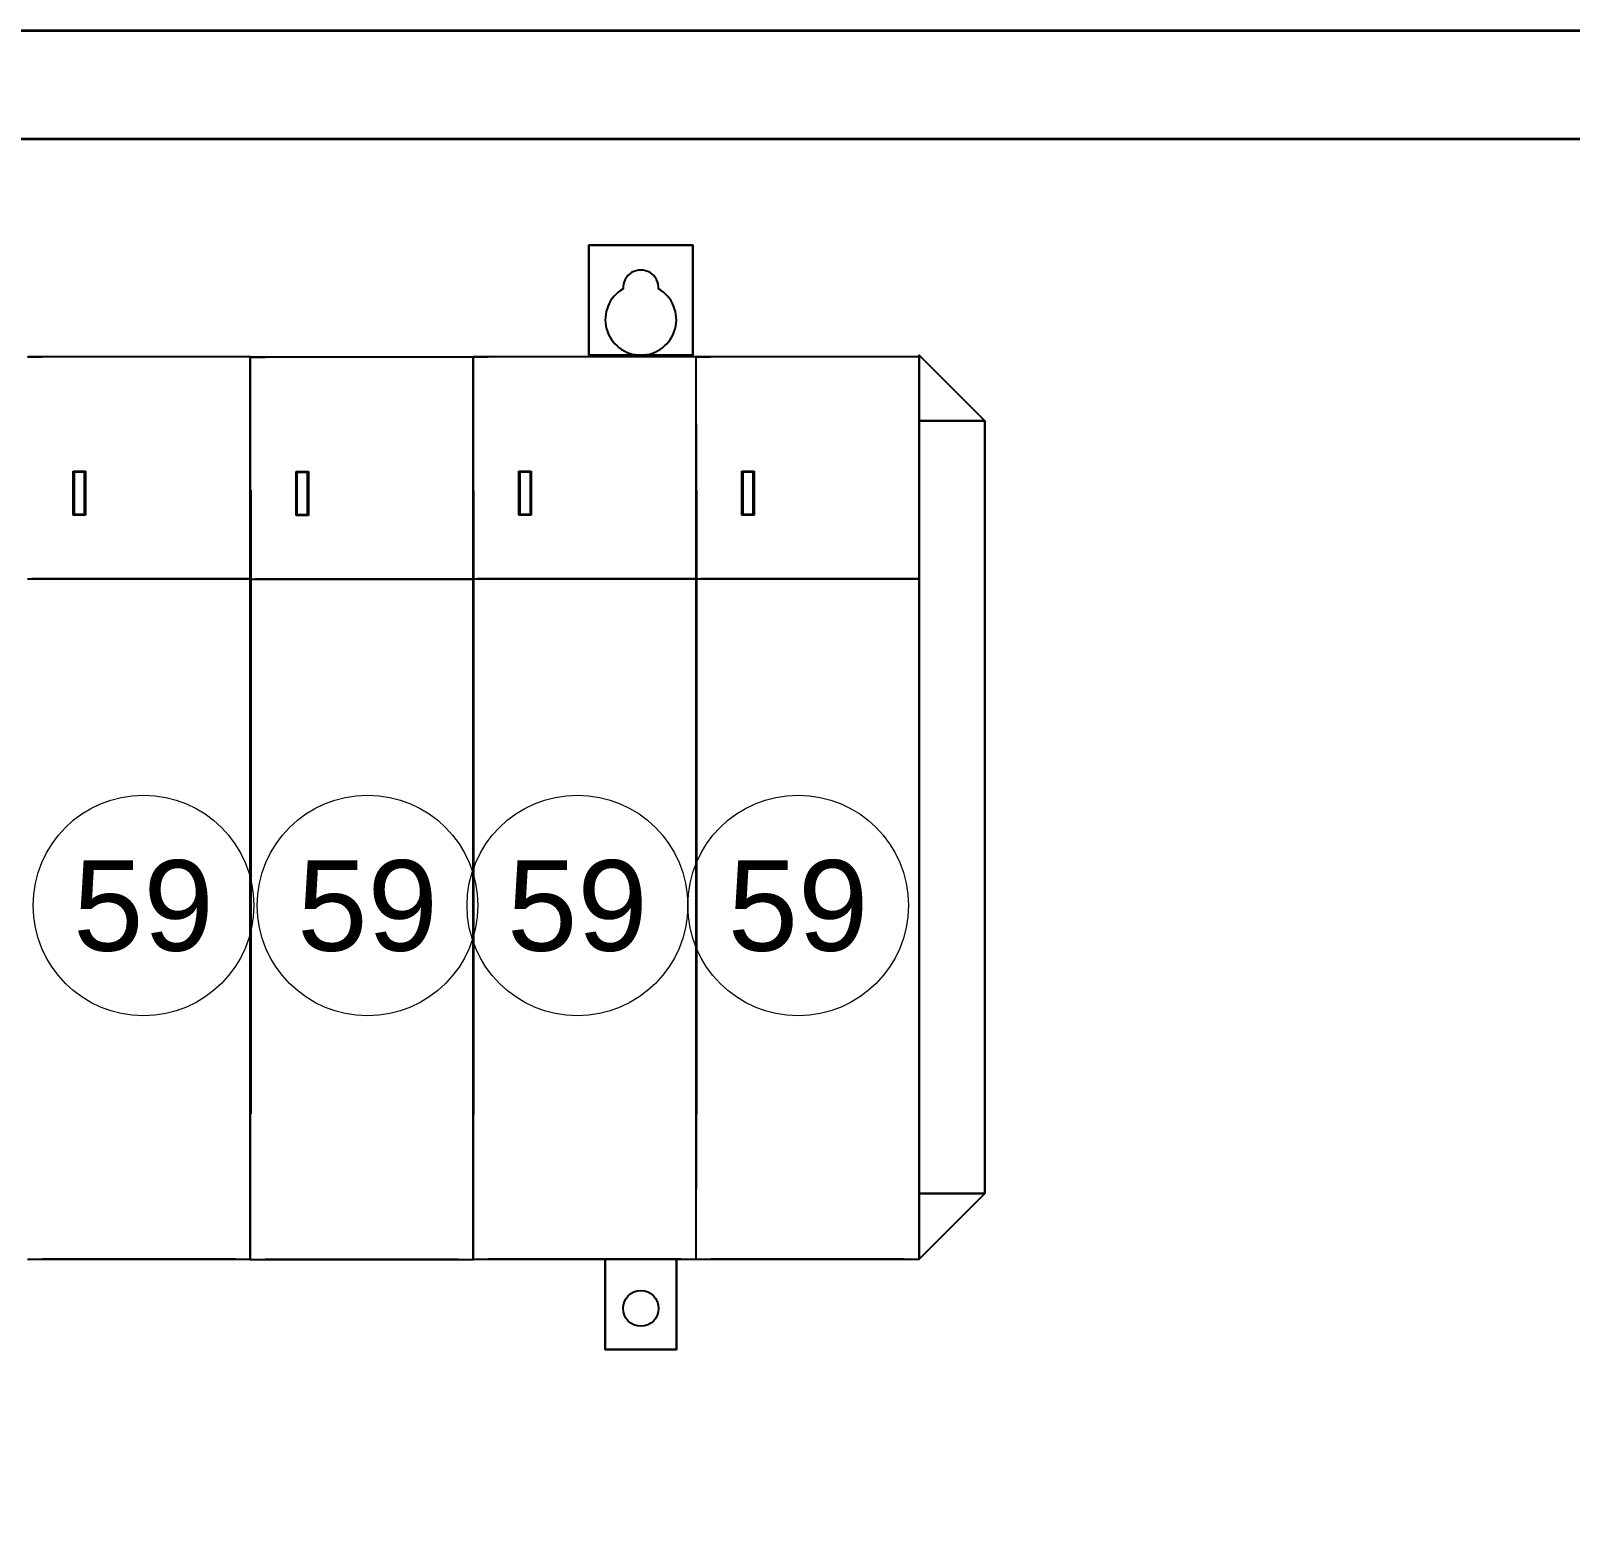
# Paper-space layout '2 DOOR PANEL LAYOUT - A1 Sheet' of a CAD drawing. Extents: x 50 to 825, y 22 to 486.
# Drawn here: x 580.35 to 611.37, y 423.41 to 453.24 of the extents above; entities that cross this region are included whole.
import ezdxf
from ezdxf.enums import TextEntityAlignment as Align

# ---------------------------------------------------------------- set-up
doc = ezdxf.new("R2010")
doc.units = 0
for name, color, linetype, lineweight in [('N-ANNO-TEXT', 2, 'Continuous', 18), ('N-EQPM', 3, 'Continuous', 25), ('N-PANL', 4, 'Continuous', 35)]:
    doc.layers.add(name, color=color, linetype=linetype, lineweight=lineweight)
doc.styles.add('T1_2_5', font='arial.ttf', dxfattribs={"height": 2.5})

psp = doc.layouts.new('2 DOOR PANEL LAYOUT - A1 Sheet')

# ---------------------------------------------------------------- linework, layer by layer
at = {"layer": 'N-ANNO-TEXT'}
for centre in [(582.619, 435.613, -1.351), (587.135, 435.613, -1.351), (591.364, 435.613, -7.6), (595.812, 435.613, -4.079)]:
    psp.add_circle(centre, 2.223, dxfattribs=at)
at = {"layer": 'N-EQPM', "extrusion": (0, 1, 0)}
for p, q in [((584.776, 446.668, -0.476), (580.28, 446.668, -0.476)), ((580.28, 446.668, -4.061), (580.582, 446.668, -4.061)), ((580.387, 446.668, -0.881), (580.582, 446.668, -0.881)), ((580.582, 446.668, -1.306), (580.387, 446.668, -1.306)), ((589.268, 446.66, 3.761), (584.772, 446.66, 3.761)), ((584.772, 446.66, 0.176), (585.074, 446.66, 0.176)), ((584.879, 446.66, 3.355), (585.074, 446.66, 3.355)), ((585.074, 446.66, 2.931), (584.879, 446.66, 2.931)), ((593.759, 446.668, 4.467), (589.263, 446.668, 4.467)), ((589.263, 446.668, 0.881), (589.565, 446.668, 0.881)), ((589.37, 446.668, 4.061), (589.565, 446.668, 4.061)), ((589.565, 446.668, 3.636), (589.37, 446.668, 3.636)), ((598.251, 446.668, 5.172), (593.755, 446.668, 5.172)), ((593.755, 446.668, 1.587), (594.057, 446.668, 1.587)), ((593.862, 446.668, 4.767), (594.057, 446.668, 4.767)), ((594.057, 446.668, 4.342), (593.862, 446.668, 4.342))]:
    psp.add_line(p, q, dxfattribs=at)
at = {"layer": 'N-EQPM', "extrusion": (-6.62828e-16, 0.099504, 0.995037)}
for p, q in [((584.776, 446.668, -0.476), (580.28, 446.668, -0.476)), ((589.268, 446.66, 3.761), (584.772, 446.66, 3.761)), ((593.759, 446.668, 4.467), (589.263, 446.668, 4.467)), ((598.251, 446.668, 5.172), (593.755, 446.668, 5.172))]:
    psp.add_line(p, q, dxfattribs=at)
at = {"layer": 'N-EQPM'}
for p, q in [((584.772, 428.48, 3.794), (584.772, 446.66, 0.176)), ((584.776, 428.487, -0.443), (584.776, 446.668, -0.476)), ((589.263, 428.487, 4.499), (589.263, 446.668, 0.881)), ((589.268, 428.48, 3.794), (589.268, 446.66, 3.761)), ((593.755, 428.487, 5.205), (593.755, 446.668, 1.587)), ((593.759, 428.487, 4.499), (593.759, 446.668, 4.467)), ((598.251, 428.487, 5.205), (598.251, 446.668, 5.172)), ((580.28, 428.487, -0.443), (584.776, 428.487, -0.443)), ((584.772, 428.48, 3.794), (589.268, 428.48, 3.794)), ((589.263, 428.487, 4.499), (593.759, 428.487, 4.499)), ((593.755, 428.487, 5.205), (598.251, 428.487, 5.205))]:
    psp.add_line(p, q, dxfattribs=at)
at = {"layer": 'N-EQPM', "extrusion": (-1, 0, -6.66134e-16)}
for p, q in [((584.772, 428.48, 3.794), (584.772, 446.66, 0.176)), ((589.263, 428.487, 4.499), (589.263, 446.668, 0.881)), ((593.755, 428.487, 5.205), (593.755, 446.668, 1.587)), ((584.772, 441.923, 3.403), (584.772, 445.333, 3.403)), ((584.772, 445.307, 3.371), (584.772, 441.949, 3.371)), ((584.772, 445.307, -9.682), (584.772, 429.898, -9.682)), ((589.263, 441.931, 4.109), (589.263, 445.34, 4.109)), ((589.263, 445.314, 4.076), (589.263, 441.957, 4.076)), ((589.263, 445.314, -8.977), (589.263, 429.906, -8.977)), ((593.755, 441.931, 4.814), (593.755, 445.34, 4.814)), ((593.755, 445.314, 4.782), (593.755, 441.957, 4.782)), ((593.755, 445.314, -8.271), (593.755, 429.906, -8.271)), ((584.772, 443.999, -8.598), (584.772, 431.435, -8.598)), ((584.772, 443.999, -3.666), (584.772, 431.435, -3.666)), ((589.263, 444.006, -7.892), (589.263, 431.442, -7.892)), ((589.263, 444.006, -2.96), (589.263, 431.442, -2.96)), ((593.755, 444.006, -7.187), (593.755, 431.442, -7.187)), ((593.755, 444.006, -2.254), (593.755, 431.442, -2.254)), ((584.772, 431.435, -4.676), (584.772, 443.807, -4.676)), ((584.772, 431.435, 0.256), (584.772, 443.807, 0.256)), ((589.263, 431.442, -3.971), (589.263, 443.815, -3.971)), ((589.263, 431.442, 0.962), (589.263, 443.815, 0.962)), ((593.755, 431.442, -3.265), (593.755, 443.815, -3.265)), ((593.755, 431.442, 1.667), (593.755, 443.815, 1.667)), ((584.772, 441.559, 1.022), (584.772, 440.759, 1.022)), ((584.772, 440.715, 1.048), (584.772, 441.533, 1.048)), ((589.263, 441.566, 1.727), (589.263, 440.766, 1.727)), ((589.263, 440.722, 1.753), (589.263, 441.54, 1.753)), ((593.755, 441.566, 2.433), (593.755, 440.766, 2.433)), ((593.755, 440.722, 2.459), (593.755, 441.54, 2.459)), ((584.772, 440.771, -9.478), (584.772, 440.186, -9.478)), ((584.772, 440.771, -9.244), (584.772, 440.771, -9.478)), ((584.772, 440.186, -9.244), (584.772, 440.771, -9.244)), ((584.772, 440.759, 1.022), (584.772, 440.759, 0.588)), ((584.772, 440.759, 0.588), (584.772, 440.167, 0.588)), ((584.772, 440.113, 0.657), (584.772, 440.715, 0.657)), ((584.772, 440.715, 0.657), (584.772, 440.715, 1.048)), ((589.263, 440.779, -8.773), (589.263, 440.193, -8.773)), ((589.263, 440.779, -8.538), (589.263, 440.779, -8.773)), ((589.263, 440.193, -8.538), (589.263, 440.779, -8.538)), ((589.263, 440.766, 1.727), (589.263, 440.766, 1.293)), ((589.263, 440.766, 1.293), (589.263, 440.175, 1.293)), ((589.263, 440.12, 1.363), (589.263, 440.722, 1.363)), ((589.263, 440.722, 1.363), (589.263, 440.722, 1.753)), ((593.755, 440.779, -8.067), (593.755, 440.193, -8.067)), ((593.755, 440.779, -7.833), (593.755, 440.779, -8.067)), ((593.755, 440.193, -7.833), (593.755, 440.779, -7.833)), ((593.755, 440.766, 2.433), (593.755, 440.766, 1.999)), ((593.755, 440.766, 1.999), (593.755, 440.175, 1.999)), ((593.755, 440.12, 2.068), (593.755, 440.722, 2.068)), ((593.755, 440.722, 2.068), (593.755, 440.722, 2.459))]:
    psp.add_line(p, q, dxfattribs=at)
at = {"layer": 'N-EQPM', "extrusion": (6.66134e-16, 0, -1)}
for p, q in [((584.772, 445.307, -9.682), (584.772, 429.898, -9.682)), ((589.263, 445.314, -8.977), (589.263, 429.906, -8.977)), ((593.755, 445.314, -8.271), (593.755, 429.906, -8.271)), ((581.204, 444.364, -13.678), (581.451, 444.364, -13.678)), ((581.204, 443.479, -13.678), (581.204, 444.364, -13.678)), ((581.451, 444.364, -13.678), (581.451, 443.479, -13.678)), ((585.696, 444.357, -9.442), (585.943, 444.357, -9.442)), ((585.696, 443.472, -9.442), (585.696, 444.357, -9.442)), ((585.943, 444.357, -9.442), (585.943, 443.472, -9.442)), ((590.187, 444.364, -8.736), (590.434, 444.364, -8.736)), ((590.187, 443.479, -8.736), (590.187, 444.364, -8.736)), ((590.434, 444.364, -8.736), (590.434, 443.479, -8.736)), ((594.679, 444.364, -8.031), (594.926, 444.364, -8.031)), ((594.679, 443.479, -8.031), (594.679, 444.364, -8.031)), ((594.926, 444.364, -8.031), (594.926, 443.479, -8.031)), ((581.451, 443.479, -13.678), (581.204, 443.479, -13.678)), ((585.943, 443.472, -9.442), (585.696, 443.472, -9.442)), ((590.434, 443.479, -8.736), (590.187, 443.479, -8.736)), ((594.926, 443.479, -8.031), (594.679, 443.479, -8.031))]:
    psp.add_line(p, q, dxfattribs=at)
at = {"layer": 'N-EQPM', "extrusion": (-0.008727, 0, 0.999962)}
for p, q in [((581.222, 444.346, -13.475), (581.222, 443.497, -13.475)), ((581.433, 444.346, -13.473), (581.222, 444.346, -13.475)), ((581.433, 443.497, -13.473), (581.433, 444.346, -13.473)), ((585.713, 444.339, -9.238), (585.713, 443.49, -9.238)), ((585.925, 444.339, -9.236), (585.713, 444.339, -9.238)), ((585.925, 443.49, -9.236), (585.925, 444.339, -9.236)), ((590.205, 444.346, -8.533), (590.205, 443.497, -8.533)), ((590.417, 444.346, -8.531), (590.205, 444.346, -8.533)), ((590.417, 443.497, -8.531), (590.417, 444.346, -8.531)), ((594.697, 444.346, -7.827), (594.697, 443.497, -7.827)), ((594.908, 444.346, -7.825), (594.697, 444.346, -7.827)), ((594.908, 443.497, -7.825), (594.908, 444.346, -7.825)), ((581.222, 443.497, -13.475), (581.433, 443.497, -13.473)), ((585.713, 443.49, -9.238), (585.925, 443.49, -9.236)), ((590.205, 443.497, -8.533), (590.417, 443.497, -8.531)), ((594.697, 443.497, -7.827), (594.908, 443.497, -7.825))]:
    psp.add_line(p, q, dxfattribs=at)
at = {"layer": 'N-EQPM', "extrusion": (1, 0, 6.66134e-16)}
for p, q in [((584.78, 431.609, -13.077), (584.78, 443.98, -13.077)), ((584.78, 443.98, -4.701), (584.78, 431.416, -4.701)), ((589.271, 431.601, -8.84), (589.271, 443.973, -8.84)), ((589.271, 443.973, -0.465), (589.271, 431.409, -0.465)), ((593.763, 431.609, -8.135), (593.763, 443.98, -8.135)), ((593.763, 443.98, 0.241), (593.763, 431.416, 0.241)), ((598.254, 431.609, -7.429), (598.254, 443.98, -7.429)), ((598.254, 443.98, 0.946), (598.254, 431.416, 0.946)), ((584.776, 442.194, -3.996), (584.776, 440.722, -3.996)), ((584.78, 440.766, -4.037), (584.78, 442.217, -4.037)), ((589.268, 442.186, 0.241), (589.268, 440.715, 0.241)), ((589.271, 440.759, 0.2), (589.271, 442.21, 0.2)), ((593.759, 442.194, 0.946), (593.759, 440.722, 0.946)), ((593.763, 440.766, 0.906), (593.763, 442.217, 0.906)), ((598.251, 442.194, 1.652), (598.251, 440.722, 1.652)), ((598.254, 440.766, 1.611), (598.254, 442.217, 1.611))]:
    psp.add_line(p, q, dxfattribs=at)
at = {"layer": 'N-EQPM', "extrusion": (-0.707107, 0, 0.707107)}
for p, q in [((580.28, 442.197, 3.032), (584.78, 442.197, 3.16)), ((584.772, 442.19, 7.269), (589.271, 442.19, 7.397)), ((589.263, 442.197, 7.974), (593.763, 442.197, 8.102)), ((593.755, 442.197, 8.68), (598.254, 442.197, 8.808))]:
    psp.add_line(p, q, dxfattribs=at)
at = {"layer": 'N-EQPM', "extrusion": (0, -1, 0)}
for p, q in [((580.28, 442.197, 3.032), (584.78, 442.197, 3.16)), ((584.78, 442.197, 0.978), (580.368, 442.197, -0.417)), ((584.772, 442.19, 7.269), (589.271, 442.19, 7.397)), ((589.271, 442.19, 5.215), (584.86, 442.19, 3.82)), ((589.263, 442.197, 7.974), (593.763, 442.197, 8.102)), ((593.763, 442.197, 5.92), (589.352, 442.197, 4.525)), ((593.755, 442.197, 8.68), (598.254, 442.197, 8.808)), ((598.254, 442.197, 6.626), (593.843, 442.197, 5.231)), ((580.28, 428.487, -0.443), (584.776, 428.487, -0.443)), ((584.474, 428.487, -0.606), (580.582, 428.487, -0.606)), ((584.772, 428.48, 3.794), (589.268, 428.48, 3.794)), ((588.966, 428.48, 3.631), (585.074, 428.48, 3.631)), ((589.263, 428.487, 4.499), (593.759, 428.487, 4.499)), ((593.457, 428.487, 4.337), (589.565, 428.487, 4.337)), ((593.755, 428.487, 5.205), (598.251, 428.487, 5.205)), ((597.949, 428.487, 5.042), (594.057, 428.487, 5.042))]:
    psp.add_line(p, q, dxfattribs=at)
at = {"layer": 'N-EQPM'}
psp.add_circle((592.643, 427.495, 7.933), 0.359, dxfattribs=at)
for centre, radius, start, end in [((592.643, 448.056, 7.933), 0.359, 356.7827, 183.2173), ((592.643, 447.417, 7.933), 0.716, 120.0241, 59.9759)]:
    psp.add_arc(centre, radius, start, end, dxfattribs=at)
at = {"layer": 'N-PANL'}
psp.add_line((635.641, 453.235), (401.541, 453.235), dxfattribs=at)
psp.add_lwpolyline([(403.716, 451.061), (633.467, 451.061), (633.467, 252.35), (403.716, 252.35)], close=True, dxfattribs=at)

# ---------------------------------------------------------------- texts
at = {"layer": 'N-ANNO-TEXT', "style": 'T1_2_5'}
for p in [(582.619, 435.613, -1.351), (587.135, 435.613, -1.351), (591.364, 435.613, -7.6), (595.812, 435.613, -4.079)]:
    psp.add_text('59', height=1.825, dxfattribs=at).set_placement(p, align=Align.MIDDLE_CENTER)

# ---------------------------------------------------------------- meshes
at = {"layer": 'N-EQPM'}
mesh = psp.add_polymesh((6, 3), dxfattribs=at)
for k, corner in enumerate([(591.595, 446.701, 8.065), (591.595, 446.701, 7.933), (591.595, 446.701, 7.933), (591.595, 448.916, 8.065), (591.595, 448.916, 7.933), (591.595, 448.916, 7.933), (593.691, 448.916, 8.065), (593.691, 448.916, 7.933), (591.595, 448.916, 7.933), (593.691, 446.701, 8.065), (593.691, 446.701, 7.933), (591.595, 446.701, 7.933), (593.691, 446.701, 8.065), (593.691, 446.701, 8.065), (591.595, 446.701, 8.065), (593.691, 448.916, 8.065), (593.691, 448.916, 8.065), (591.595, 448.916, 8.065)]):
    mesh.set_mesh_vertex(divmod(k, 3), corner)
mesh = psp.add_polymesh((6, 3), dxfattribs=at)
for k, corner in enumerate([(599.577, 445.379, 19.822), (599.577, 445.379, 0.946), (599.577, 445.379, 0.946), (598.254, 445.379, 19.822), (598.254, 445.379, 0.946), (598.254, 445.379, 0.946), (598.254, 446.701, 19.822), (598.254, 446.701, 0.946), (598.254, 445.379, 0.946), (599.577, 445.379, 19.822), (599.577, 445.379, 0.946), (599.577, 445.379, 0.946), (599.577, 445.379, 19.822), (599.577, 445.379, 19.822), (599.577, 445.379, 19.822), (598.254, 446.701, 19.822), (598.254, 446.701, 19.822), (598.254, 445.379, 19.822)]):
    mesh.set_mesh_vertex(divmod(k, 3), corner)
mesh = psp.add_polymesh((6, 3), dxfattribs=at)
for k, corner in enumerate([(599.577, 429.809, 19.822), (599.577, 429.809, 0.946), (599.577, 429.809, 0.946), (598.254, 429.809, 19.822), (598.254, 429.809, 0.946), (598.254, 429.809, 0.946), (598.254, 445.379, 19.822), (598.254, 445.379, 0.946), (598.254, 429.809, 0.946), (599.577, 445.379, 19.822), (599.577, 445.379, 0.946), (599.577, 429.809, 0.946), (599.577, 445.379, 19.822), (599.577, 445.379, 19.822), (599.577, 429.809, 19.822), (598.254, 445.379, 19.822), (598.254, 445.379, 19.822), (598.254, 429.809, 19.822)]):
    mesh.set_mesh_vertex(divmod(k, 3), corner)
mesh = psp.add_polymesh((6, 3), dxfattribs=at)
for k, corner in enumerate([(598.254, 428.487, 19.822), (598.254, 428.487, 0.946), (598.254, 428.487, 0.946), (598.254, 429.809, 19.822), (598.254, 429.809, 0.946), (598.254, 429.809, 0.946), (599.577, 429.809, 19.822), (599.577, 429.809, 0.946), (598.254, 429.809, 0.946), (598.254, 428.487, 19.822), (598.254, 428.487, 0.946), (598.254, 428.487, 0.946), (598.254, 428.487, 19.822), (598.254, 428.487, 19.822), (598.254, 428.487, 19.822), (599.577, 429.809, 19.822), (599.577, 429.809, 19.822), (598.254, 429.809, 19.822)]):
    mesh.set_mesh_vertex(divmod(k, 3), corner)
mesh = psp.add_polymesh((6, 3), dxfattribs=at)
for k, corner in enumerate([(593.36, 426.669, 8.065), (593.36, 426.669, 7.933), (593.36, 426.669, 7.933), (591.926, 426.669, 8.065), (591.926, 426.669, 7.933), (591.926, 426.669, 7.933), (591.926, 428.487, 8.065), (591.926, 428.487, 7.933), (591.926, 426.669, 7.933), (593.36, 428.487, 8.065), (593.36, 428.487, 7.933), (593.36, 426.669, 7.933), (593.36, 428.487, 8.065), (593.36, 428.487, 8.065), (593.36, 426.669, 8.065), (591.926, 428.487, 8.065), (591.926, 428.487, 8.065), (591.926, 426.669, 8.065)]):
    mesh.set_mesh_vertex(divmod(k, 3), corner)

doc.saveas('drawing.dxf')
